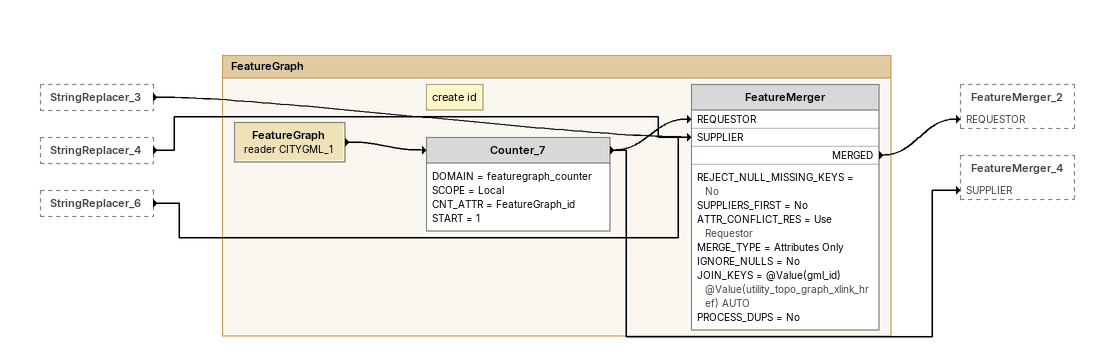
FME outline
StringReplacer_3 [outside]
    -> FeatureMerger [SUPPLIER]
StringReplacer_4 [outside]
    -> FeatureMerger [SUPPLIER]
StringReplacer_6 [outside]
    -> FeatureMerger [SUPPLIER]

Bookmark: FeatureGraph
FeatureGraph (reader CITYGML_1)
    -> Counter_7
Note: create id
Counter_7
    DOMAIN = featuregraph_counter
    SCOPE = Local
    CNT_ATTR = FeatureGraph_id
    START = 1
    -> FeatureMerger [REQUESTOR]
    -> FeatureMerger_4 [SUPPLIER]
FeatureMerger
    REJECT_NULL_MISSING_KEYS = No
    SUPPLIERS_FIRST = No
    ATTR_CONFLICT_RES = Use Requestor
    MERGE_TYPE = Attributes Only
    IGNORE_NULLS = No
    JOIN_KEYS = @Value(gml_id) @Value(utility_topo_graph_xlink_href) AUTO
    PROCESS_DUPS = No
    MERGED -> FeatureMerger_2 [REQUESTOR]
